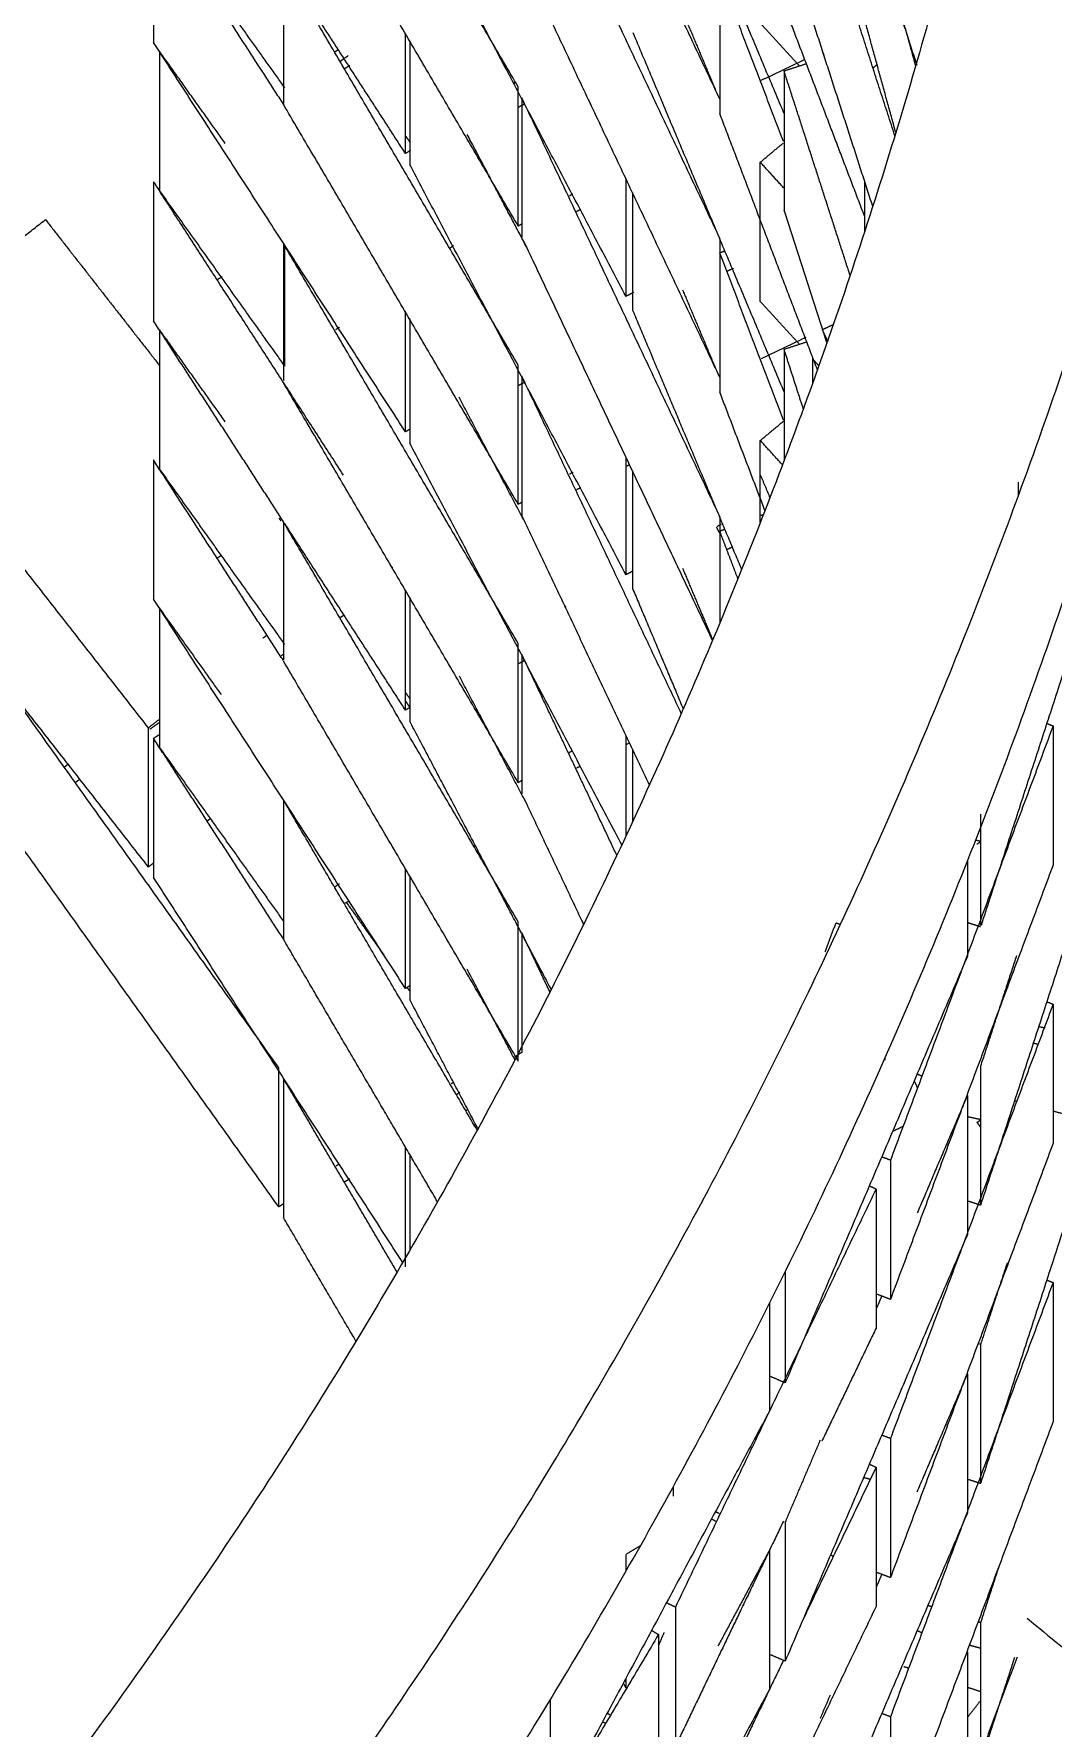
# Model space of a CAD drawing. Header units: centimetres. Extents: x 0 to 19.8, y 0 to 41.5.
# Drawn here: x 16.671 to 17.111, y 14.276 to 15.006 of the extents above; entities that cross this region are included whole.
import ezdxf

# ---------------------------------------------------------------- set-up
doc = ezdxf.new("R2010")
doc.units = ezdxf.units.CM
doc.layers.add('Make2D$Visible$Curves', color=7, linetype='Continuous', true_color=0x000000)

msp = doc.modelspace()

# ---------------------------------------------------------------- linework, layer by layer
at = {"layer": 'Make2D$Visible$Curves', "color": 18, "lineweight": -3, "true_color": 0x000000}
for points, weights, knots in [([(12.44385, 15.63412), (12.44385, 14.6937), (13.08282, 14.0037), (14.71323, 12.24307), (16.47386, 13.87349), (17.24305, 14.58578), (17.24305, 15.63412)], [0.853867800566, 0.860338983745, 1, 0.707106781187, 1, 0.846767797442, 0.853867800566], [5.741243, 5.741243, 5.741243, 7.538558, 7.538558, 11.307837, 11.307837, 13.279801, 13.279801, 13.279801]), ([(17.14305, 15.63412), (17.14305, 14.62947), (16.40592, 13.94686), (14.71866, 12.38439), (13.15619, 14.07165), (12.54385, 14.73289), (12.54385, 15.63412)], [0.853867800566, 0.846767797442, 1, 0.707106781187, 1, 0.860338983745, 0.853867800566], [-13.279801, -13.279801, -13.279801, -11.307837, -11.307837, -7.538558, -7.538558, -5.741243, -5.741243, -5.741243]), ([(12.47302, 15.1611), (12.58656, 14.4396), (13.08282, 13.9037), (14.71323, 12.14307), (16.47386, 13.77349), (17.24305, 14.48578), (17.24305, 15.53412)], [0.861673993534, 0.888038673933, 1, 0.707106781187, 1, 0.846767797442, 0.853867800566], [6.097714, 6.097714, 6.097714, 7.538558, 7.538558, 11.307837, 11.307837, 13.279801, 13.279801, 13.279801]), ([(17.09989, 14.32314), (17.62142, 13.87595), (18.25532, 14.14081), (18.94033, 14.42702), (18.94033, 15.16942)], [0.973011863459, 0.839756556667, 1, 0.829045525154, 0.992137350088], [-3.101047, -3.101047, -3.101047, -1.874818, -1.874818, -0.566626, -0.566626, -0.566626]), ([(17.09021, 14.23153), (17.61324, 13.77252), (18.25532, 14.0408), (18.94033, 14.32702), (18.94033, 15.06941)], [0.975929709242, 0.838022816373, 1, 0.829045525154, 0.992137350088], [-3.114314, -3.114314, -3.114314, -1.874818, -1.874818, -0.566626, -0.566626, -0.566626])]:
    msp.add_rational_spline(points, weights, degree=2, knots=knots, dxfattribs=at)
for points in [[(17.05238, 14.99265), (17.02367, 15.0815), (16.99497, 15.17035)], [(16.88032, 14.98343), (16.82968, 15.06967), (16.77905, 15.1559)], [(16.96741, 14.97788), (16.92515, 15.06723), (16.88289, 15.15658)], [(16.92976, 15.12688), (16.96236, 15.04936), (16.99497, 14.97185)], [(17.04276, 14.96242), (17.01886, 15.03639), (16.99497, 15.11035)], [(16.88032, 14.92343), (16.82968, 15.00967), (16.77905, 15.0959)], [(16.96741, 14.91788), (16.92465, 15.00828), (16.88189, 15.09868)], [(17.05175, 14.99259), (17.0407, 15.03269), (17.02966, 15.07278)], [(16.9268, 14.89312), (16.88014, 14.98156), (16.83348, 15.07001)], [(16.723, 15.06258), (16.723, 15.03258), (16.723, 15.00258)], [(16.77932, 14.97559), (16.75116, 15.01908), (16.723, 15.06258)], [(16.77964, 14.98307), (16.7526, 15.02094), (16.72556, 15.05881)], [(17.03322, 14.93194), (17.01409, 14.99115), (16.99497, 15.05035)], [(16.77905, 15.0359), (16.77905, 15.00613), (16.77905, 14.97636)], [(16.88032, 14.86343), (16.82968, 14.94967), (16.77905, 15.0359)], [(16.8317, 14.95469), (16.80584, 14.99462), (16.77999, 15.03455)], [(16.96741, 14.85788), (16.92465, 14.94828), (16.88189, 15.03868)], [(16.96723, 15.03192), (16.96723, 15.00192), (16.96723, 14.97192)], [(16.99471, 14.9599), (16.98109, 14.9956), (16.96746, 15.03131)], [(17.02966, 14.92779), (17.00975, 14.97997), (16.98983, 15.03215)], [(16.9512, 15.0159), (16.95831, 14.99899), (16.96542, 14.98208)], [(17.04317, 14.96375), (17.03641, 14.98827), (17.02966, 15.01278)], [(16.8317, 14.95469), (16.8317, 14.98046), (16.8317, 15.00623)], [(16.92976, 15.00688), (16.96236, 14.92936), (16.99497, 14.85185)], [(17.00156, 14.99248), (16.99315, 15.00173), (16.98473, 15.01098)], [(16.8317, 14.83469), (16.77735, 14.91863), (16.723, 15.00258)], [(16.72556, 14.99881), (16.72556, 14.96881), (16.72556, 14.93881)], [(16.75394, 14.95907), (16.73975, 14.97894), (16.72556, 14.99881)], [(16.80268, 14.99952), (16.80196, 14.99901), (16.80125, 14.9985)], [(16.83348, 15.00319), (16.83348, 14.9766), (16.83348, 14.95001)], [(17.01143, 14.9987), (17.01179, 14.99794), (17.01214, 14.99718)], [(16.80347, 14.99444), (16.80521, 14.99568), (16.80695, 14.99692)], [(16.80565, 14.99152), (16.80666, 14.99211), (16.80767, 14.9927)], [(17.004, 14.99519), (16.99445, 14.99067), (16.98489, 14.98615)], [(16.99497, 14.99035), (16.99985, 14.99193), (17.00473, 14.99351)], [(17.02345, 14.90218), (17.00921, 14.94627), (16.99497, 14.99035)], [(16.99497, 14.99035), (16.99497, 14.96035), (16.99497, 14.93035)], [(17.03354, 14.99179), (17.03438, 14.99249), (17.03521, 14.99319)], [(16.87874, 14.98514), (16.87848, 14.98498), (16.87822, 14.98481)], [(16.88032, 14.92343), (16.88032, 14.95343), (16.88032, 14.98343)], [(16.77872, 14.97677), (16.77904, 14.977), (16.77935, 14.97722)], [(16.77905, 14.97601), (16.77905, 14.97596), (16.77905, 14.9759)], [(16.88032, 14.80343), (16.82968, 14.88967), (16.77905, 14.9759)], [(16.88063, 14.97488), (16.88187, 14.97554), (16.88312, 14.97619)], [(16.96741, 14.79788), (16.92465, 14.88828), (16.88189, 14.97868)], [(16.88189, 14.97868), (16.88189, 14.94868), (16.88189, 14.91868)], [(16.96741, 14.97788), (16.96741, 14.97817), (16.96741, 14.97845)], [(17.00937, 14.86149), (16.9883, 14.91671), (16.96723, 14.97192)], [(16.8317, 14.96225), (16.83266, 14.9609), (16.83363, 14.95955)], [(16.88388, 14.91447), (16.87109, 14.93872), (16.8583, 14.96297)], [(16.8337, 14.95598), (16.8327, 14.95534), (16.8317, 14.95469)], [(16.98473, 14.95098), (16.98966, 14.9551), (16.99458, 14.95922)], [(16.9268, 14.77312), (16.88014, 14.86156), (16.83348, 14.95001)], [(16.99497, 14.93973), (16.98985, 14.94535), (16.98473, 14.95098)], [(16.98473, 14.89098), (16.98473, 14.92098), (16.98473, 14.95098)], [(16.723, 14.94258), (16.723, 14.91258), (16.723, 14.88258)], [(16.80489, 14.81609), (16.76395, 14.87933), (16.723, 14.94258)], [(16.9268, 14.89312), (16.9268, 14.91842), (16.9268, 14.94373)], [(17.02966, 14.94297), (17.02966, 14.93195), (17.02966, 14.92093)], [(16.77964, 14.86307), (16.7526, 14.90094), (16.72556, 14.93881)], [(16.90383, 14.93724), (16.90313, 14.93683), (16.90243, 14.93642)], [(16.92976, 14.88688), (16.92976, 14.91241), (16.92976, 14.93794)], [(16.5976, 14.86462), (16.63699, 14.89542), (16.67637, 14.92623)], [(16.67637, 14.92623), (16.70099, 14.89475), (16.72561, 14.86326)], [(16.90547, 14.92983), (16.90636, 14.93025), (16.90724, 14.93067)], [(17.01341, 14.87325), (17.00419, 14.9018), (16.99497, 14.93035)], [(16.88201, 14.92443), (16.88116, 14.92393), (16.88032, 14.92343)], [(16.96741, 14.91192), (16.96741, 14.91464), (16.96741, 14.91736)], [(16.88032, 14.74343), (16.82968, 14.82967), (16.77905, 14.9159)], [(16.77905, 14.9159), (16.77905, 14.88635), (16.77905, 14.8568)], [(16.77964, 14.86307), (16.77964, 14.88921), (16.77964, 14.91534)], [(16.85245, 14.91506), (16.8517, 14.91452), (16.85096, 14.91399)], [(16.96423, 14.7446), (16.92356, 14.83059), (16.88289, 14.91658)], [(16.96723, 14.91192), (16.96838, 14.91236), (16.96952, 14.9128)], [(16.99474, 14.83982), (16.98098, 14.87587), (16.96723, 14.91192)], [(16.96723, 14.91192), (16.96723, 14.88192), (16.96723, 14.85192)], [(16.97306, 14.90509), (16.97179, 14.90456), (16.97053, 14.90403)], [(16.75076, 14.90055), (16.75169, 14.90115), (16.75261, 14.90174)], [(16.9512, 14.8959), (16.95831, 14.87899), (16.96542, 14.86208)], [(16.96741, 14.85788), (16.96741, 14.88012), (16.96741, 14.90235)], [(16.93013, 14.89487), (16.92847, 14.89399), (16.9268, 14.89312)], [(17.00156, 14.87248), (16.99315, 14.88173), (16.98473, 14.89098)], [(16.77911, 14.79591), (16.75106, 14.83924), (16.723, 14.88258)], [(16.8317, 14.83469), (16.8317, 14.86069), (16.8317, 14.88669)], [(16.83348, 14.88342), (16.83348, 14.85671), (16.83348, 14.83001)], [(16.92976, 14.88688), (16.95321, 14.83111), (16.97667, 14.77534)], [(17.01623, 14.88097), (17.01395, 14.87989), (17.01167, 14.87882)], [(16.75394, 14.83907), (16.73975, 14.85894), (16.72556, 14.87881)], [(16.72556, 14.87881), (16.72556, 14.84881), (16.72556, 14.81881)], [(16.80307, 14.8798), (16.80226, 14.87922), (16.80145, 14.87864)], [(17.0043, 14.87533), (16.99471, 14.87079), (16.98511, 14.86625)], [(16.99497, 14.87035), (16.99995, 14.87196), (17.00494, 14.87357)], [(17.01143, 14.8787), (17.01258, 14.87627), (17.01373, 14.87383)], [(17.00328, 14.84463), (16.99912, 14.85749), (16.99497, 14.87035)], [(16.99497, 14.87035), (16.99497, 14.84631), (16.99497, 14.82226)], [(17.0073, 14.86653), (17.0073, 14.86128), (17.0073, 14.85602)], [(17.00998, 14.86322), (17.00864, 14.86469), (17.0073, 14.86616)], [(16.72081, 14.70708), (16.6592, 14.78585), (16.5976, 14.86462)], [(16.88032, 14.80343), (16.88032, 14.83343), (16.88032, 14.86343)], [(16.88032, 14.68343), (16.82968, 14.76967), (16.77905, 14.8559)], [(16.88049, 14.85481), (16.88178, 14.85549), (16.88307, 14.85617)], [(16.95065, 14.71332), (16.91627, 14.786), (16.88189, 14.85868)], [(16.88189, 14.85868), (16.88189, 14.82868), (16.88189, 14.79868)], [(16.98674, 14.80078), (16.97698, 14.82635), (16.96723, 14.85192)], [(16.88388, 14.79447), (16.86933, 14.82206), (16.85478, 14.84964)], [(16.85765, 14.84205), (16.85783, 14.84216), (16.85801, 14.84226)], [(16.98473, 14.83098), (16.98982, 14.83523), (16.9949, 14.83948)], [(16.83356, 14.83589), (16.83263, 14.83529), (16.8317, 14.83469)], [(16.92495, 14.65663), (16.87922, 14.74332), (16.83348, 14.83001)], [(16.99433, 14.82043), (16.98953, 14.82571), (16.98473, 14.83098)], [(16.98473, 14.79564), (16.98473, 14.81331), (16.98473, 14.83098)], [(16.723, 14.82258), (16.723, 14.79258), (16.723, 14.76258)], [(16.77899, 14.73611), (16.75099, 14.77934), (16.723, 14.82258)], [(16.9268, 14.77312), (16.9268, 14.79842), (16.9268, 14.82373)], [(16.77964, 14.74307), (16.7526, 14.78094), (16.72556, 14.81881)], [(16.90392, 14.81729), (16.90317, 14.81685), (16.90243, 14.81642)], [(16.92716, 14.82009), (16.92775, 14.82037), (16.92835, 14.82065)], [(16.92976, 14.76688), (16.92976, 14.79218), (16.92976, 14.81749)], [(16.98473, 14.81618), (16.98681, 14.81125), (16.98888, 14.80631)], [(16.90547, 14.80983), (16.9064, 14.81027), (16.90733, 14.81071)], [(17.14167, 14.81142), (17.1108, 14.71664), (17.07993, 14.62185)], [(17.09598, 14.813), (17.09598, 14.80999), (17.09598, 14.80698)], [(16.72081, 14.64708), (16.6592, 14.72585), (16.5976, 14.80462)], [(16.88201, 14.80443), (16.88116, 14.80393), (16.88032, 14.80343)], [(16.7771, 14.79743), (16.77747, 14.79696), (16.77784, 14.79648)], [(16.77905, 14.7959), (16.77905, 14.76609), (16.77905, 14.73627)], [(16.8317, 14.71469), (16.8056, 14.755), (16.77951, 14.7953)], [(16.88032, 14.62343), (16.82994, 14.70923), (16.77956, 14.79502)], [(16.93688, 14.68243), (16.90939, 14.74056), (16.88189, 14.79868)], [(16.96573, 14.79365), (16.96652, 14.79214), (16.96732, 14.79063)], [(16.96781, 14.79475), (16.96694, 14.79429), (16.96608, 14.79384)], [(16.96741, 14.79192), (16.96741, 14.7949), (16.96741, 14.79788)], [(16.98496, 14.79869), (16.98553, 14.79891), (16.98611, 14.79913)], [(16.96723, 14.79192), (16.96829, 14.79233), (16.96936, 14.79274)], [(16.96723, 14.79192), (16.96723, 14.77208), (16.96723, 14.75224)], [(16.97507, 14.77137), (16.97129, 14.78127), (16.96752, 14.79116)], [(16.75076, 14.78055), (16.75158, 14.78108), (16.7524, 14.78161)], [(16.97282, 14.78499), (16.97155, 14.78446), (16.97029, 14.78392)], [(16.82615, 14.77628), (16.82592, 14.77611), (16.82568, 14.77594)], [(16.9299, 14.77475), (16.92835, 14.77393), (16.9268, 14.77312)], [(16.9512, 14.7759), (16.9577, 14.76044), (16.9642, 14.74499)], [(16.8317, 14.71469), (16.8317, 14.74046), (16.8317, 14.76623)], [(16.92976, 14.76688), (16.94062, 14.74105), (16.95148, 14.71523)], [(16.8317, 14.59469), (16.77735, 14.67863), (16.723, 14.76258)], [(16.75227, 14.72141), (16.73892, 14.74011), (16.72556, 14.75881)], [(16.72556, 14.75881), (16.72556, 14.72881), (16.72556, 14.69881)], [(16.83348, 14.76319), (16.83348, 14.7366), (16.83348, 14.71001)], [(16.90077, 14.75941), (16.90053, 14.75925), (16.90029, 14.7591)], [(16.80351, 14.7547), (16.80439, 14.75527), (16.80526, 14.75583)], [(16.77191, 14.74704), (16.77105, 14.74637), (16.77019, 14.7457)], [(16.88032, 14.68343), (16.88032, 14.71343), (16.88032, 14.74343)], [(16.77807, 14.73823), (16.77861, 14.73858), (16.77914, 14.73892)], [(16.77872, 14.73677), (16.77903, 14.73699), (16.77935, 14.73722)], [(16.87914, 14.56544), (16.82909, 14.65067), (16.77905, 14.7359)], [(16.88055, 14.73484), (16.88191, 14.73555), (16.88326, 14.73627)], [(16.8828, 14.73677), (16.88235, 14.73772), (16.88189, 14.73868)], [(16.88189, 14.73868), (16.88189, 14.70868), (16.88189, 14.67868)], [(16.92283, 14.65213), (16.90303, 14.694), (16.88322, 14.73587)], [(16.88388, 14.67447), (16.86941, 14.70192), (16.85493, 14.72936)], [(16.77705, 14.56049), (16.71894, 14.64188), (16.66083, 14.72326)], [(16.8317, 14.72225), (16.83264, 14.72093), (16.83359, 14.71961)], [(16.8317, 14.71869), (16.83261, 14.71729), (16.83351, 14.71589)], [(16.83357, 14.7159), (16.83263, 14.7153), (16.8317, 14.71469)], [(16.72567, 14.71088), (16.72324, 14.70898), (16.72081, 14.70708)], [(16.72081, 14.64708), (16.72081, 14.67708), (16.72081, 14.70708)], [(16.7214, 14.70651), (16.72366, 14.70813), (16.72592, 14.70974)], [(16.89453, 14.5943), (16.864, 14.65215), (16.83348, 14.71001)], [(17.11104, 14.70794), (17.07595, 14.6143), (17.04086, 14.52066)], [(17.10852, 14.70889), (17.10978, 14.70842), (17.11104, 14.70794)], [(17.11104, 14.70794), (17.11104, 14.67794), (17.11104, 14.64794)], [(16.723, 14.70258), (16.72441, 14.70349), (16.72582, 14.7044)], [(16.77885, 14.61632), (16.75093, 14.65945), (16.723, 14.70258)], [(16.723, 14.70258), (16.723, 14.67258), (16.723, 14.64258)], [(16.77905, 14.62391), (16.7523, 14.66136), (16.72556, 14.69881)], [(16.9268, 14.66058), (16.9268, 14.68216), (16.9268, 14.70373)], [(16.92692, 14.69997), (16.92766, 14.70033), (16.9284, 14.70068)], [(16.68621, 14.6915), (16.68542, 14.69082), (16.68463, 14.69014)], [(16.90369, 14.69716), (16.90295, 14.69672), (16.90221, 14.69629)], [(16.92976, 14.66692), (16.92976, 14.68241), (16.92976, 14.69789)], [(17.14167, 14.69142), (17.1107, 14.59634), (17.07973, 14.50125)], [(16.68929, 14.68358), (16.6903, 14.6843), (16.6913, 14.68502)], [(16.88222, 14.68455), (16.88127, 14.68399), (16.88032, 14.68343)], [(16.90547, 14.68983), (16.90628, 14.69021), (16.90709, 14.6906)], [(16.90852, 14.62238), (16.89571, 14.64948), (16.88289, 14.67658)], [(16.86261, 14.53359), (16.82083, 14.60475), (16.77905, 14.6759)], [(16.77905, 14.6759), (16.77905, 14.6459), (16.77905, 14.6159)], [(17.07973, 14.66989), (17.07973, 14.64586), (17.07973, 14.62182)], [(16.77705, 14.50049), (16.71894, 14.58188), (16.66083, 14.66326)], [(16.7476, 14.66804), (16.74691, 14.66749), (16.74622, 14.66695)], [(17.07973, 14.65814), (17.07876, 14.65836), (17.07779, 14.65857)], [(17.07826, 14.657), (17.07909, 14.65755), (17.07991, 14.6581)], [(16.72303, 14.64881), (16.72192, 14.64795), (16.72081, 14.64708)], [(17.11104, 14.64794), (17.07595, 14.5543), (17.04086, 14.46066)], [(17.07408, 14.65017), (17.07408, 14.62937), (17.07408, 14.60858)], [(16.83047, 14.47658), (16.77674, 14.55958), (16.723, 14.64258)], [(16.80306, 14.63979), (16.80212, 14.63912), (16.80118, 14.63845)], [(16.8317, 14.59469), (16.8317, 14.62046), (16.8317, 14.64623)], [(16.83348, 14.64266), (16.83348, 14.61634), (16.83348, 14.59001)], [(16.80565, 14.63152), (16.80646, 14.632), (16.80727, 14.63247)], [(16.8063, 14.63163), (16.81428, 14.62044), (16.82227, 14.60925)], [(16.88032, 14.56343), (16.88032, 14.59343), (16.88032, 14.62343)], [(16.89396, 14.59318), (16.88793, 14.60593), (16.88189, 14.61868)], [(16.88189, 14.61868), (16.88189, 14.59293), (16.88189, 14.56719)], [(17.01269, 14.61046), (17.01504, 14.61674), (17.0174, 14.62303)], [(17.0174, 14.62303), (17.01835, 14.62268), (17.0193, 14.62232)], [(17.07973, 14.62125), (17.07694, 14.62216), (17.07415, 14.62307)], [(16.84549, 14.50275), (16.81227, 14.55932), (16.77905, 14.6159)], [(17.07408, 14.60858), (17.03477, 14.51663), (16.99546, 14.42468)], [(17.09519, 14.60871), (17.08746, 14.58498), (17.07973, 14.56125)], [(16.83381, 14.59605), (16.83275, 14.59537), (16.8317, 14.59469)], [(16.87887, 14.56398), (16.86856, 14.58352), (16.85824, 14.60307)], [(16.83236, 14.59512), (16.83292, 14.59433), (16.83348, 14.59355)], [(16.86317, 14.53373), (16.84833, 14.56187), (16.83348, 14.59001)], [(17.09095, 14.59547), (17.091, 14.59545), (17.09105, 14.59543)], [(17.1083, 14.58897), (17.10967, 14.58846), (17.11104, 14.58794)], [(17.11104, 14.58794), (17.07595, 14.4943), (17.04086, 14.40066)], [(17.11104, 14.58794), (17.11104, 14.55794), (17.11104, 14.52794)], [(17.10759, 14.57765), (17.10619, 14.57789), (17.10478, 14.57814)], [(16.88196, 14.56723), (16.88032, 14.56617), (16.87867, 14.5651)], [(17.14167, 14.57142), (17.1107, 14.47634), (17.07973, 14.38125)], [(17.10252, 14.5712), (17.1036, 14.57091), (17.10469, 14.57061)], [(16.77705, 14.50049), (16.77705, 14.53049), (16.77705, 14.56049)], [(16.88032, 14.56343), (16.87986, 14.56421), (16.8794, 14.56499)], [(17.03853, 14.56378), (17.03853, 14.56426), (17.03853, 14.56475)], [(17.07973, 14.56125), (17.07973, 14.53125), (17.07973, 14.50125)], [(16.82805, 14.47244), (16.80355, 14.51417), (16.77905, 14.5559)], [(16.77905, 14.5559), (16.77905, 14.5259), (16.77905, 14.4959)], [(16.85243, 14.55432), (16.85193, 14.55396), (16.85143, 14.5536)], [(17.0511, 14.55482), (17.05182, 14.55331), (17.05253, 14.5518)], [(17.0524, 14.55785), (17.05345, 14.5574), (17.0545, 14.55695)], [(16.85506, 14.54982), (16.85435, 14.54936), (16.85364, 14.54889)], [(17.07408, 14.54858), (17.06326, 14.52327), (17.05244, 14.49795)], [(17.07408, 14.54858), (17.07408, 14.51858), (17.07408, 14.48858)], [(17.09533, 14.54601), (17.09488, 14.54613), (17.09443, 14.54625)], [(16.85773, 14.5421), (16.85813, 14.54233), (16.85853, 14.54257)], [(17.07978, 14.53813), (17.07704, 14.53874), (17.07429, 14.53935)], [(17.07826, 14.537), (17.07907, 14.53754), (17.07987, 14.53807)], [(17.12182, 14.53887), (17.11643, 14.54033), (17.11104, 14.54178)], [(17.0464, 14.53524), (17.04414, 14.53417), (17.04188, 14.53311)], [(17.07973, 14.53497), (17.079, 14.53599), (17.07826, 14.537)], [(16.8317, 14.47469), (16.8317, 14.50056), (16.8317, 14.52644)], [(16.83348, 14.52319), (16.83348, 14.50252), (16.83348, 14.48185)], [(17.11104, 14.52794), (17.07595, 14.4343), (17.04086, 14.34066)], [(16.803, 14.51902), (16.80238, 14.51858), (16.80176, 14.51814)], [(17.04086, 14.52066), (17.03898, 14.52137), (17.0371, 14.52207)], [(17.04086, 14.52066), (17.04086, 14.49066), (17.04086, 14.46066)], [(16.80565, 14.51152), (16.80664, 14.5121), (16.80763, 14.51268)], [(17.03467, 14.50824), (16.99138, 14.4181), (16.9481, 14.32795)], [(17.03178, 14.50963), (17.03322, 14.50894), (17.03467, 14.50824)], [(17.03467, 14.50824), (17.03467, 14.47824), (17.03467, 14.44824)], [(16.77908, 14.50194), (16.77806, 14.50122), (16.77705, 14.50049)], [(17.07973, 14.50125), (17.07691, 14.50217), (17.0741, 14.50309)], [(16.81031, 14.44265), (16.79468, 14.46928), (16.77905, 14.4959)], [(17.07408, 14.48858), (17.03477, 14.39663), (16.99546, 14.30468)], [(16.99546, 14.47256), (16.99546, 14.44862), (16.99546, 14.42468)], [(17.09118, 14.4764), (17.08546, 14.45883), (17.07973, 14.44125)], [(17.11104, 14.46794), (17.07595, 14.3743), (17.04086, 14.28066)], [(17.10832, 14.46896), (17.10968, 14.46845), (17.11104, 14.46794)], [(17.11104, 14.46794), (17.11104, 14.43794), (17.11104, 14.40794)], [(16.98871, 14.45898), (16.98871, 14.43577), (16.98871, 14.41256)], [(17.0371, 14.46207), (17.0359, 14.45925), (17.03469, 14.45644)], [(17.04086, 14.46066), (17.03789, 14.46178), (17.03491, 14.46289)], [(17.03467, 14.44824), (17.02296, 14.42386), (17.01126, 14.39948)], [(17.07973, 14.44125), (17.07947, 14.44134), (17.07921, 14.44142)], [(17.07973, 14.44125), (17.07973, 14.41125), (17.07973, 14.38125)], [(17.07408, 14.42858), (17.06316, 14.40303), (17.05224, 14.37749)], [(17.07386, 14.42868), (17.07397, 14.42863), (17.07408, 14.42858)], [(17.07408, 14.42858), (17.07408, 14.39858), (17.07408, 14.36858)], [(16.99546, 14.42468), (16.99209, 14.42612), (16.98871, 14.42757)], [(16.98871, 14.41256), (16.94137, 14.32447), (16.89403, 14.23639)], [(17.11104, 14.40794), (17.07595, 14.3143), (17.04086, 14.22066)], [(17.01057, 14.40001), (17.00301, 14.38234), (16.99546, 14.36468)], [(17.04086, 14.40066), (17.03898, 14.40137), (17.0371, 14.40207)], [(17.04086, 14.40066), (17.04086, 14.37066), (17.04086, 14.34066)], [(17.03467, 14.38824), (17.01884, 14.35528), (17.00302, 14.32232)], [(17.03178, 14.38963), (17.03322, 14.38894), (17.03467, 14.38824)], [(17.03467, 14.38824), (17.03467, 14.35824), (17.03467, 14.32824)], [(16.94722, 14.37575), (16.94722, 14.37783), (16.94722, 14.3799)], [(17.03232, 14.38298), (17.03095, 14.38335), (17.02958, 14.38372)], [(17.07973, 14.38125), (17.07714, 14.3821), (17.07454, 14.38294)], [(16.99472, 14.36504), (16.97141, 14.31649), (16.9481, 14.26795)], [(16.96369, 14.366), (16.96485, 14.36538), (16.96601, 14.36476)], [(16.96694, 14.36836), (16.96611, 14.36867), (16.96529, 14.36898)], [(17.07408, 14.36858), (17.03477, 14.27663), (16.99546, 14.18468)], [(16.99546, 14.36468), (16.99546, 14.33468), (16.99546, 14.30468)], [(16.9268, 14.34345), (16.9268, 14.34706), (16.9268, 14.35067)], [(16.93311, 14.35443), (16.93005, 14.35264), (16.92699, 14.35084)], [(16.98871, 14.35256), (16.97756, 14.33181), (16.96641, 14.31106)], [(16.98871, 14.35256), (16.98871, 14.32256), (16.98871, 14.29256)], [(17.01632, 14.34986), (17.01566, 14.3501), (17.015, 14.35035)], [(17.04086, 14.34066), (17.03776, 14.34182), (17.03467, 14.34298)], [(17.03712, 14.34211), (17.03589, 14.33925), (17.03467, 14.33638)], [(17.08755, 14.34524), (17.08364, 14.33325), (17.07973, 14.32125)], [(16.9481, 14.32795), (16.94631, 14.32881), (16.94452, 14.32967)], [(17.03467, 14.32824), (16.99138, 14.2381), (16.9481, 14.14795)], [(16.9481, 14.32795), (16.9481, 14.29795), (16.9481, 14.26795)], [(17.05879, 14.32807), (17.0579, 14.32836), (17.05702, 14.32865)], [(17.07973, 14.32125), (17.07932, 14.32139), (17.0789, 14.32152)], [(17.07973, 14.32125), (17.07973, 14.29125), (17.07973, 14.26125)], [(16.94082, 14.31613), (16.88969, 14.2302), (16.83855, 14.14426)], [(16.93784, 14.31791), (16.93933, 14.31702), (16.94082, 14.31613)], [(16.94082, 14.31613), (16.94082, 14.28613), (16.94082, 14.25613)], [(16.94083, 14.31127), (16.94206, 14.31415), (16.94329, 14.31702)], [(17.0524, 14.31785), (17.05343, 14.31741), (17.05447, 14.31696)], [(17.07973, 14.31021), (17.0774, 14.31084), (17.07508, 14.31146)], [(16.99463, 14.30485), (16.97136, 14.2564), (16.9481, 14.20795)], [(16.99546, 14.30468), (16.99209, 14.30612), (16.98871, 14.30757)], [(17.09546, 14.30637), (17.06816, 14.23351), (17.04086, 14.16066)], [(17.07408, 14.30858), (17.07408, 14.27858), (17.07408, 14.24858)], [(17.09439, 14.30626), (17.08706, 14.28376), (17.07973, 14.26125)], [(16.9268, 14.29312), (16.9268, 14.29524), (16.9268, 14.29737)], [(17.04659, 14.30239), (17.04768, 14.30204), (17.04877, 14.30168)], [(16.98871, 14.29256), (16.94137, 14.20447), (16.89403, 14.11639)], [(16.9268, 14.29312), (16.92624, 14.29419), (16.92567, 14.29526)], [(17.01486, 14.29006), (17.01271, 14.28503), (17.01056, 14.27999)], [(17.07422, 14.29339), (17.07698, 14.29249), (17.07974, 14.29159)], [(16.89403, 14.28803), (16.89403, 14.26263), (16.89403, 14.23722)], [(16.92014, 14.28137), (16.91937, 14.28174), (16.9186, 14.28211)], [(17.04086, 14.28066), (17.03898, 14.28137), (17.0371, 14.28207)], [(17.07413, 14.28045), (17.07693, 14.28403), (17.07973, 14.28761)], [(16.91801, 14.27779), (16.91731, 14.27809), (16.91661, 14.27839)], [(17.04086, 14.28066), (17.04086, 14.25066), (17.04086, 14.22066)]]:
    msp.add_open_spline(points, degree=2, dxfattribs=at)

doc.saveas('drawing.dxf')
